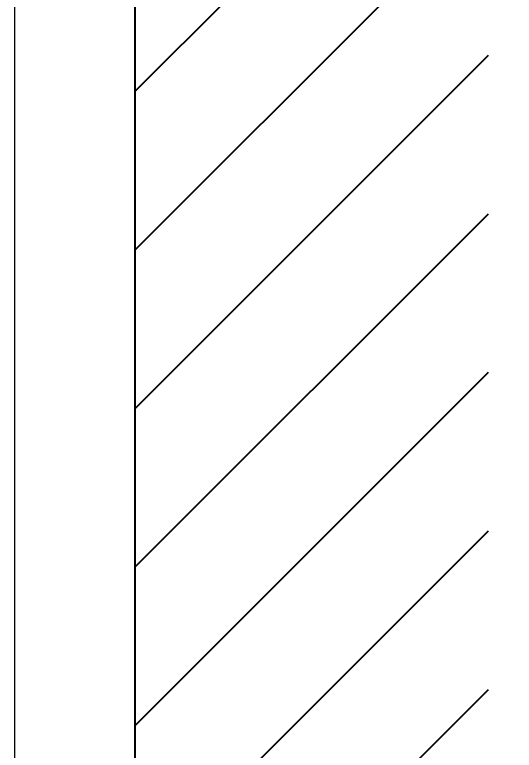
# Model space of a CAD drawing. Header units: millimetres. Extents: x 2433 to 4809, y -10272 to -6912.
# Drawn here: x 4371.3 to 4442, y -9511.1 to -9406.9 of the extents above; entities that cross this region are included whole.
import ezdxf

# ---------------------------------------------------------------- set-up
doc = ezdxf.new("R2010")
doc.units = ezdxf.units.MM
doc.layers.add('DIM', color=3, linetype='Continuous', lineweight=13)
doc.layers.add('hatch', color=2, linetype='Continuous')
doc.styles.add('ARIAL', font='arial.ttf')
doc.dimstyles.get("Standard").update_dxf_attribs({"dimtxt": 15, "dimasz": 15, "dimexe": 0.18, "dimexo": 0.0625, "dimgap": 4, "dimtad": 0, "dimtih": 1, "dimtoh": 1, "dimdec": 1, "dimdsep": 46, "dimtxsty": 'ARIAL', "dimcen": 0, "dimclrd": 3, "dimclre": 3, "dimclrt": 3, "dimadec": 0, "dimazin": 0, "dimtfac": 1, "dimtdec": 1, "dimtofl": 0, "dimtmove": 0, "dimatfit": 3, "dimfxl": 1, "dimtolj": 1, "dimtzin": 0, "dimarcsym": 0})

# ---------------------------------------------------------------- blocks, each defined once
blk = doc.blocks.new('*D52')
at = {"layer": 'Defpoints', "color": 0, "transparency": 16777216}
for p in [(4571.19, -9105.47), (4571.19, -9105.47), (4388.36, -9574.13)]:
    blk.add_point(p, dxfattribs=at)
at = {"layer": 'DIM', "color": 3, "lineweight": -2, "transparency": 16777216}
for p, q in [((4571.25, -9105.47), (4571.37, -9105.47)), ((4571.19, -9123.47), (4571.19, -9325.61)), ((4571.19, -9556.13), (4571.19, -9353.99)), ((4388.42, -9574.13), (4571.37, -9574.13))]:
    blk.add_line(p, q, dxfattribs=at)
at = {"layer": 'DIM', "color": 3, "transparency": 16777216}
for points in [[(4568.19, -9123.47), (4574.19, -9123.47), (4571.19, -9105.47)], [(4568.19, -9556.13), (4574.19, -9556.13), (4571.19, -9574.13)]]:
    blk.add_solid(points, dxfattribs=at)
at = {"layer": 'DIM', "color": 3, "transparency": 16777216, "insert": (4571.19, -9339.8), "char_height": 18, "attachment_point": 5, "style": 'ARIAL'}
blk.add_mtext('\\A1;468.7', dxfattribs=at)

msp = doc.modelspace()

# ---------------------------------------------------------------- hatches: boundary and pattern name
at = {"layer": 'hatch'}
h = msp.add_hatch(dxfattribs=at)
h.set_pattern_fill('ANSI31', color=256, scale=5)
h.set_pattern_definition([(45, (-10748.396, -4416.275), (-11.22532, 11.22532), [])])
h.paths.add_polyline_path([(4388.36, -9950.16), (4438.36, -9950.16), (4438.36, -7879.59), (4388.36, -7879.59)])

# ---------------------------------------------------------------- linework, layer by layer
msp.add_line((4388.36, -9950.16), (4388.36, -7808.17))
at = {"linetype": 'Continuous', "lineweight": 18, "extrusion": (-1, -2.22045e-16, 0)}
for p, q in [((4388.36, -9545.26), (4388.36, -9230.51)), ((4388.36, -9566.27), (4388.36, -9251.52))]:
    msp.add_line(p, q, dxfattribs=at)
at = {"linetype": 'Continuous', "lineweight": 13, "extrusion": (-1, -2.22045e-16, 0)}
msp.add_line((4371.32, -9545.54), (4371.32, -9271.72), dxfattribs=at)

# ---------------------------------------------------------------- dimensions: what is measured, and where the dimension line sits
at = {"layer": 'DIM', "color": 3}
dim = msp.add_linear_dim(base=(4571.19, -9105.47), p1=(4388.36, -9574.13), p2=(4571.19, -9105.47), angle=90, dimstyle='Standard', override={"dimtxt": 18, "dimasz": 18, "dimgap": 5}, dxfattribs=at)
dim.commit()
dim.dimension.update_dxf_attribs({"geometry": '*D52', "text_midpoint": (4571.19, -9339.8)})

doc.saveas('drawing.dxf')
